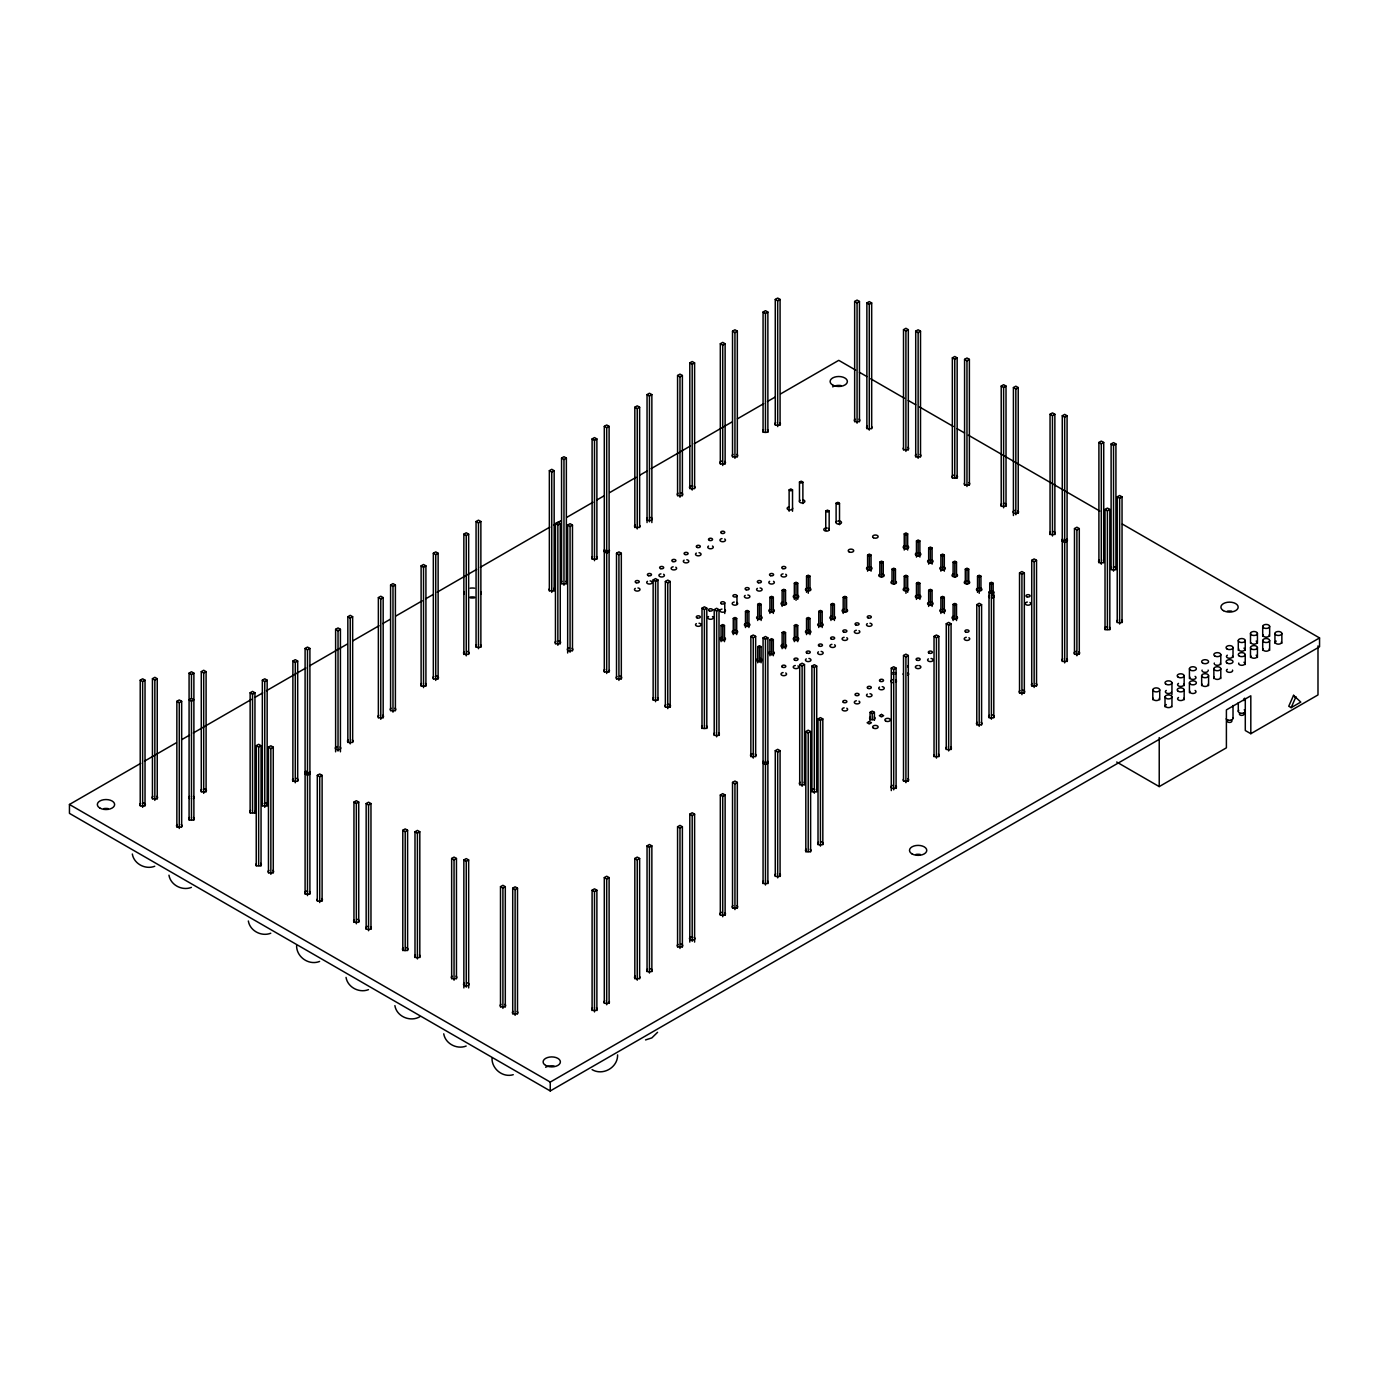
<?xml version="1.0" encoding="UTF-8"?>
<svg xmlns="http://www.w3.org/2000/svg" width="1389" height="1389" viewBox="0 0 1389 1389"><rect width="100%" height="100%" fill="white"/><g stroke="black" fill="none" stroke-linecap="round" stroke-linejoin="round"><path stroke-width="1.5" d="M617.601 1054.893C617.897 1067.551 602.826 1076.058 592.096 1069.617M789.126 511.256L789.126 489.9L790.827 488.911L792.529 489.9L792.529 511.256M792.529 489.9L790.827 490.873L789.126 489.9M825.761 530.268L825.761 511.048L827.462 510.058L829.164 511.048L829.164 530.268M829.164 511.048L827.462 512.02L825.761 511.048M799.474 501.273L799.474 482.052L801.279 481.132L802.877 482.174L802.877 503.53M802.877 482.174L801.071 483.094L799.474 482.052M836.109 522.42L836.109 503.2L837.914 502.28L839.512 503.322L839.512 524.677M839.512 503.322L837.706 504.242L836.109 503.2M1293.558 695.316L1288.749 706.254L1291.162 707.643L1300.781 702.087L1293.558 695.316L1295.972 698.007M1291.162 707.643L1295.972 696.705M657.57 1032.305L651.84 1037.896L645.538 1039.927M775.27 425.208L775.27 299.434L777.684 298.045L780.08 299.434L780.08 425.208M775.27 299.434L777.684 300.823L780.08 299.434M763.065 432.378L763.065 312.039L765.461 310.65L767.874 312.039L767.874 432.378M732.524 456.946L732.524 331.155L734.937 329.766L737.333 331.155L737.333 456.946M763.065 312.039L765.461 313.428L767.874 312.039M732.524 331.155L734.937 332.544L737.333 331.155M720.318 464.117L720.318 343.76L722.731 342.371L725.127 343.76L725.127 464.117M140.22 805.967L140.22 680.176L142.633 678.787L145.029 680.176L145.029 805.967M689.795 488.668L689.795 362.894L692.191 361.505L694.604 362.894L694.604 488.668M720.318 343.76L722.731 345.149L725.127 343.76M140.22 680.176L142.633 681.565L145.029 680.176M689.795 362.894L692.191 364.283L694.604 362.894M152.443 799.022L152.443 678.683L154.839 677.294L157.252 678.683L157.252 799.022M677.572 495.838L677.572 375.499L679.985 374.11L682.381 375.499L682.381 495.838M647.048 522.577L647.048 394.615L649.444 393.226L651.858 394.615L651.858 522.577M152.443 678.683L154.839 680.072L157.252 678.683M677.572 375.499L679.985 376.87L682.381 375.499M647.048 394.615L649.444 396.004L651.858 394.615M634.825 527.577L634.825 407.22L637.238 405.831L639.635 407.22L639.635 527.577M604.302 672.12L604.302 426.354L606.698 424.965L609.111 426.354L609.111 672.12M634.825 407.22L637.238 408.609L639.635 407.22M604.302 426.354L606.698 427.725L609.111 426.354M592.096 559.298L592.096 438.941L594.492 437.552L596.888 438.941L596.888 559.298M189.078 820.187L189.078 673.127L191.474 671.738L193.887 673.127L193.887 820.187M561.555 583.866L561.555 458.075L563.969 456.686L566.365 458.075L566.365 583.866M592.096 438.941L594.492 440.33L596.888 438.941M189.078 673.127L191.474 674.516L193.887 673.127M561.555 458.075L563.969 459.464L566.365 458.075M201.283 791.973L201.283 671.634L203.697 670.245L206.093 671.634L206.093 791.973M549.35 591.019L549.35 470.68L551.746 469.291L554.159 470.68L554.159 591.019M201.283 671.634L203.697 673.005L206.093 671.634M549.35 470.68L551.746 472.069L554.159 470.68M854.652 421.805L854.652 301.465L857.065 300.076L859.461 301.465L859.461 421.805M476.062 647.309L476.062 521.535L478.476 520.146L480.872 521.535L480.872 647.309M854.652 301.465L857.065 302.837L859.461 301.465M476.062 521.535L478.476 522.924L480.872 521.535M463.857 654.479L463.857 534.14L466.253 532.751L468.666 534.14L468.666 654.479M176.854 827.115L176.854 701.323L179.268 699.934L181.664 701.323L181.664 827.115M433.333 679.047L433.333 553.256L435.729 551.867L438.125 553.256L438.125 679.047M866.875 428.75L866.875 302.958L869.271 301.569L871.684 302.958L871.684 428.75M463.857 534.14L466.253 535.529L468.666 534.14M176.854 701.323L179.268 702.712L181.664 701.323M433.333 553.256L435.729 554.645L438.125 553.256M866.875 302.958L869.271 304.347L871.684 302.958M191.474 698.441L189.078 699.83L191.474 701.219L193.887 699.83L191.474 698.441L191.474 674.516M421.11 686.218L421.11 565.861L423.523 564.472L425.919 565.861L425.919 686.218M390.587 710.769L390.587 584.995L392.983 583.606L395.396 584.995L395.396 710.769M421.11 565.861L423.523 567.25L425.919 565.861M390.587 584.995L392.983 586.384L395.396 584.995M378.364 717.939L378.364 597.6L380.777 596.211L383.173 597.6L383.173 717.939M347.84 742.507L347.84 616.716L350.236 615.327L352.65 616.716L352.65 742.507M378.364 597.6L380.777 598.972L383.173 597.6M347.84 616.716L350.236 618.105L352.65 616.716M335.617 751.814L335.617 629.321L338.031 627.932L340.427 629.321L340.427 751.814M305.094 894.221L305.094 648.455L307.49 647.066L309.903 648.455L309.903 894.221M335.617 629.321L338.031 630.71L340.427 629.321M305.094 648.455L307.49 649.826L309.903 648.455M292.888 781.399L292.888 661.042L295.284 659.653L297.697 661.042L297.697 781.399M262.347 805.967L262.347 680.176L264.761 678.787L267.157 680.176L267.157 805.967M292.888 661.042L295.284 662.431L297.697 661.042M262.347 680.176L264.761 681.565L267.157 680.176M250.142 813.121L250.142 692.781L252.538 691.392L254.951 692.781L254.951 813.121M250.142 692.781L252.538 694.17L254.951 692.781M555.444 643.906L555.444 523.566L557.857 522.177L560.253 523.566L560.253 643.906M1122.347 524.07L1319.55 637.933L1319.55 646.805L550.252 1090.955L69.45 813.364L69.45 804.474L140.758 763.325M144.508 761.155L176.403 742.733M182.028 739.486L189.529 735.146M193.279 732.993L251.461 699.396M255.211 697.243L262.712 692.903M266.462 690.732L305.875 667.987M309.625 665.817L347.146 644.149M352.771 640.902L379.041 625.745M382.791 623.574L390.309 619.234M395.934 615.987L422.204 600.829M425.954 598.659L433.455 594.318M437.205 592.165L476.618 569.403M480.368 567.25L549.784 527.16M553.534 524.99L561.052 520.667M566.677 517.42L592.947 502.245M596.697 500.075L604.198 495.751M609.823 492.505L636.093 477.33M639.86 475.16L647.361 470.836M651.111 468.666L690.507 445.921M694.257 443.751L731.795 422.082M737.42 418.836L763.69 403.661M767.44 401.508L774.94 397.167M780.583 393.92L838.748 360.341L855.641 370.099M555.444 523.566L557.857 524.938L560.253 523.566M903.51 450.019L903.51 329.662L905.906 328.273L908.319 329.662L908.319 450.019M567.667 653.004L567.667 525.059L570.063 523.67L572.476 525.059L572.476 650.851M903.51 329.662L905.906 331.051L908.319 329.662M567.667 525.059L570.063 526.448L572.476 525.059M915.716 456.946L915.716 331.155L918.129 329.766L920.525 331.155L920.525 456.946M915.716 331.155L918.129 332.544L920.525 331.155M256.236 866.007L256.236 745.667L258.649 744.278L261.045 745.667L261.045 866.007M256.236 745.667L258.649 747.039L261.045 745.667M268.459 872.952L268.459 747.16L270.855 745.771L273.268 747.16L273.268 872.952M606.698 553.152L609.111 551.763L606.698 550.374L604.302 551.763L606.698 553.152L606.698 673.509M268.459 747.16L270.855 748.549L273.268 747.16M952.35 478.215L952.35 357.858L954.764 356.469L957.16 357.858L957.16 478.215M616.508 679.047L616.508 553.256L618.921 551.867L621.317 553.256L621.317 679.047M952.35 357.858L954.764 359.247L957.16 357.858M616.508 553.256L618.921 554.645L621.317 553.256M964.574 485.143L964.574 359.369L966.97 357.98L969.383 359.369L969.383 485.143M964.574 359.369L966.97 360.758L969.383 359.369M307.49 775.253L309.903 773.864L307.49 772.475L305.094 773.864L307.49 775.253L307.49 895.61M653.143 700.316L653.143 579.96L655.556 578.571L657.952 579.96L657.952 700.316M317.3 901.148L317.3 775.357L319.713 773.968L322.109 775.357L322.109 901.148M653.143 579.96L655.556 581.349L657.952 579.96M317.3 775.357L319.713 776.746L322.109 775.357M1001.209 506.412L1001.209 386.073L1003.605 384.684L1006.018 386.073L1006.018 506.412M665.366 707.244L665.366 581.47L667.762 580.081L670.175 581.47L670.175 707.244M1001.209 386.073L1003.605 387.462L1006.018 386.073M665.366 581.47L667.762 582.859L670.175 581.47M1013.414 515.527L1013.414 387.566L1015.828 386.177L1018.224 387.566L1018.224 513.357M1013.414 387.566L1015.828 388.955L1018.224 387.566M353.952 922.418L353.952 802.061L356.348 800.672L358.744 802.061L358.744 922.418M353.952 802.061L356.348 803.45L358.744 802.061M702.001 728.513L702.001 608.174L704.397 606.785L706.81 608.174L706.81 728.513M366.158 929.345L366.158 803.571L368.554 802.182L370.967 803.571L370.967 929.345M702.001 608.174L704.397 609.563L706.81 608.174M366.158 803.571L368.554 804.96L370.967 803.571M1050.049 534.626L1050.049 414.269L1052.463 412.88L1054.859 414.269L1054.859 534.626M714.206 735.458L714.206 609.667L716.62 608.278L719.016 609.667L719.016 735.458M1050.049 414.269L1052.463 415.658L1054.859 414.269M714.206 609.667L716.62 611.056L719.016 609.667M1062.272 661.529L1062.272 415.762L1064.669 414.373L1067.082 415.762L1067.082 661.529M1062.272 415.762L1064.669 417.151L1067.082 415.762M721.065 641.649L721.065 625.484L722.766 624.512L724.485 625.484L724.485 641.649M733.27 634.599L733.27 618.435L734.989 617.445L736.691 618.435L736.691 634.599M745.476 627.533L745.476 611.386L747.195 610.396L748.914 611.386L748.914 627.533M757.699 620.484L757.699 604.337L759.401 603.347L761.12 604.337L761.12 620.484M769.905 613.434L769.905 597.287L771.624 596.298L773.326 597.287L773.326 613.434M782.129 606.385L782.129 590.238L783.83 589.249L785.549 590.238L785.549 604.371M794.334 599.336L794.334 583.189L796.053 582.199L797.755 583.189L797.755 599.336M806.54 592.287L806.54 576.14L808.259 575.15L809.978 576.14L809.978 590.273M721.065 625.484L722.766 626.474L724.485 625.484M733.27 618.435L734.989 619.425L736.691 618.435M745.476 611.386L747.195 612.375L748.914 611.386M757.699 604.337L759.401 605.326L761.12 604.337M769.905 597.287L771.624 598.277L773.326 597.287M782.129 590.238L783.83 591.228L785.549 590.238M794.334 583.189L796.053 584.179L797.755 583.189M806.54 576.14L808.259 577.13L809.978 576.14M867.604 571.192L867.604 555.044L869.323 554.055L871.042 555.044L871.042 571.192M904.239 550.044L904.239 533.88L905.958 532.89L907.677 533.88L907.677 550.044M867.604 555.044L869.323 556.034L871.042 555.044M904.239 533.88L905.958 534.869L907.677 533.88M402.793 950.614L402.793 830.275L405.206 828.886L407.602 830.275L407.602 950.614M402.793 830.275L405.206 831.664L407.602 830.275M750.859 756.727L750.859 636.37L753.255 634.981L755.651 636.37L755.651 756.727M879.827 576.227L879.827 562.094L881.529 561.104L883.248 562.094L883.248 576.227M916.462 557.093L916.462 540.929L918.164 539.956L919.883 540.929L919.883 557.093M414.998 957.559L414.998 831.768L417.412 830.379L419.808 831.768L419.808 957.559M879.827 562.094L881.529 563.083L883.248 562.094M916.462 540.929L918.164 541.918L919.883 540.929M750.859 636.37L753.255 637.759L755.651 636.37M414.998 831.768L417.412 833.157L419.808 831.768M1098.907 562.823L1098.907 442.466L1101.303 441.077L1103.717 442.466L1103.717 562.823M763.065 883.63L763.065 637.864L765.461 636.475L767.874 637.864L767.874 883.63M1098.907 442.466L1101.303 443.855L1103.717 442.466M763.065 637.864L765.461 639.253L767.874 637.864M757.699 662.796L757.699 646.649L759.401 645.659L761.12 646.649L761.12 662.796M769.905 655.747L769.905 639.6L771.624 638.61L773.326 639.6L773.326 655.747M782.129 648.698L782.129 632.551L783.83 631.561L785.549 632.551L785.549 648.698M794.334 641.649L794.334 625.484L796.053 624.512L797.755 625.484L797.755 641.649M806.54 634.599L806.54 618.435L808.259 617.445L809.978 618.435L809.978 634.599M818.763 627.533L818.763 611.386L820.465 610.396L822.184 611.386L822.184 627.533M830.969 620.484L830.969 604.337L832.688 603.347L834.39 604.337L834.39 620.484M843.192 613.434L843.192 597.287L844.894 596.298L846.613 597.287L846.613 611.42M892.033 583.276L892.033 569.143L893.752 568.153L895.454 569.143L895.454 583.276M928.668 564.142L928.668 547.995L930.387 547.006L932.088 547.995L932.088 564.142M1111.113 569.75L1111.113 443.976L1113.527 442.587L1115.923 443.976L1115.923 569.75M757.699 646.649L759.401 647.639L761.12 646.649M769.905 639.6L771.624 640.589L773.326 639.6M782.129 632.551L783.83 633.523L785.549 632.551M794.334 625.484L796.053 626.474L797.755 625.484M806.54 618.435L808.259 619.425L809.978 618.435M818.763 611.386L820.465 612.375L822.184 611.386M830.969 604.337L832.688 605.326L834.39 604.337M843.192 597.287L844.894 598.277L846.613 597.287M892.033 569.143L893.752 570.132L895.454 569.143M928.668 547.995L930.387 548.968L932.088 547.995M1111.113 443.976L1113.527 445.365L1115.923 443.976M904.239 590.325L904.239 576.192L905.958 575.202L907.677 576.192L907.677 592.339M940.891 571.192L940.891 555.044L942.593 554.055L944.312 555.044L944.312 571.192M904.239 576.192L905.958 577.182L907.677 576.192M940.891 555.044L942.593 556.034L944.312 555.044M916.462 599.388L916.462 583.241L918.164 582.251L919.883 583.241L919.883 599.388M953.097 576.227L953.097 562.094L954.816 561.104L956.517 562.094L956.517 576.227M916.462 583.241L918.164 584.231L919.883 583.241M953.097 562.094L954.816 563.083L956.517 562.094M451.651 978.828L451.651 858.471L454.047 857.082L456.46 858.471L456.46 978.828M451.651 858.471L454.047 859.86L456.46 858.471M799.699 784.924L799.699 664.567L802.113 663.195L804.509 664.567L804.509 784.924M928.668 606.437L928.668 590.29L930.387 589.301L932.088 590.29L932.088 606.437M965.303 583.276L965.303 569.143L967.022 568.153L968.741 569.143L968.741 583.276M463.857 987.926L463.857 859.965L466.253 858.576L468.666 859.965L468.666 987.926M928.668 590.29L930.387 591.28L932.088 590.29M965.303 569.143L967.022 570.132L968.741 569.143M799.699 664.567L802.113 665.956L804.509 664.567M463.857 859.965L466.253 861.354L468.666 859.965M811.905 791.852L811.905 666.078L814.319 664.689L816.715 666.078L816.715 791.852M811.905 666.078L814.319 667.467L816.715 666.078M940.891 613.487L940.891 597.339L942.593 596.35L944.312 597.339L944.312 613.487M977.526 592.339L977.526 576.192L979.228 575.202L980.947 576.192L980.947 590.325M1117.225 622.637L1117.225 496.845L1119.638 495.474L1122.034 496.845L1122.034 622.637M940.891 597.339L942.593 598.329L944.312 597.339M977.526 576.192L979.228 577.182L980.947 576.192M1117.225 496.845L1119.638 498.234L1122.034 496.845M1105.019 629.807L1105.019 509.45L1107.415 508.061L1109.828 509.45L1109.828 629.807M1074.478 654.375L1074.478 528.584L1076.892 527.195L1079.288 528.584L1079.288 654.375M1105.019 509.45L1107.415 510.839L1109.828 509.45M1074.478 528.584L1076.892 529.973L1079.288 528.584M953.097 620.553L953.097 604.389L954.816 603.399L956.517 604.389L956.517 620.553M989.732 593.329L989.732 583.241L991.451 582.251L993.152 583.241L993.152 597.374M1031.732 686.097L1031.732 560.305L1034.145 558.916L1036.541 560.305L1036.541 686.097M953.097 604.389L954.816 605.378L956.517 604.389M989.732 583.241L991.451 584.231L993.152 583.241M1064.669 542.578L1067.082 541.189L1064.669 539.8L1062.272 541.189L1064.669 542.578L1064.669 662.918M1031.732 560.305L1034.145 561.694L1036.541 560.305M1019.526 693.267L1019.526 572.91L1021.922 571.521L1024.335 572.91L1024.335 693.267M989.003 717.818L989.003 592.044L991.399 590.655L993.795 592.044L993.795 717.818M1019.526 572.91L1021.922 574.299L1024.335 572.91M989.003 592.044L991.399 593.433L993.795 592.044M976.78 724.989L976.78 604.649L979.193 603.26L981.589 604.649L981.589 724.989M946.256 749.556L946.256 623.765L948.652 622.376L951.066 623.765L951.066 749.556M976.78 604.649L979.193 606.038L981.589 604.649M946.256 623.765L948.652 625.154L951.066 623.765M500.491 1007.025L500.491 886.668L502.905 885.297L505.301 886.668L505.301 1007.025M934.033 756.727L934.033 636.37L936.446 634.981L938.842 636.37L938.842 756.727M903.51 781.278L903.51 655.504L905.906 654.115L908.319 655.504L908.319 781.278M500.491 886.668L502.905 888.057L505.301 886.668M934.033 636.37L936.446 637.759L938.842 636.37M903.51 655.504L905.906 656.893L908.319 655.504M891.287 790.601L891.287 668.092L893.7 666.72L896.096 668.092L896.096 788.448M512.715 1013.953L512.715 888.179L515.111 886.79L517.507 888.179L517.507 1013.953M891.287 668.092L893.7 669.481L896.096 668.092M512.715 888.179L515.111 889.568L517.507 888.179M818.017 844.738L818.017 718.946L820.43 717.575L822.826 718.946L822.826 844.738M818.017 718.946L820.43 720.335L822.826 718.946M805.811 851.908L805.811 731.552L808.207 730.163L810.62 731.552L810.62 851.908M775.27 876.476L775.27 750.685L777.684 749.296L780.08 750.685L780.08 876.476M805.811 731.552L808.207 732.941L810.62 731.552M775.27 750.685L777.684 752.074L780.08 750.685M732.524 908.198L732.524 782.406L734.937 781.017L737.333 782.406L737.333 908.198M765.461 764.679L767.874 763.29L765.461 761.901L763.065 763.29L765.461 764.679L765.461 885.019M732.524 782.406L734.937 783.795L737.333 782.406M720.318 915.368L720.318 795.012L722.731 793.623L725.127 795.012L725.127 915.368M689.795 942.089L689.795 814.145L692.191 812.756L694.604 814.145L694.604 942.089M720.318 795.012L722.731 796.401L725.127 795.012M870.07 720.353L870.07 712.331L872.223 711.099L874.393 712.331L874.393 720.318M689.795 814.145L692.191 815.534L694.604 814.145M870.07 712.331L872.223 713.581L874.393 712.331M677.572 947.09L677.572 826.75L679.985 825.361L682.381 826.75L682.381 947.09M647.048 971.658L647.048 845.866L649.444 844.477L651.858 845.866L651.858 971.658M677.572 826.75L679.985 828.139L682.381 826.75M647.048 845.866L649.444 847.255L651.858 845.866M634.825 978.828L634.825 858.471L637.238 857.082L639.635 858.471L639.635 978.828M604.302 1003.379L604.302 877.605L606.698 876.216L609.111 877.605L609.111 1003.379M634.825 858.471L637.238 859.86L639.635 858.471M604.302 877.605L606.698 878.994L609.111 877.605M592.096 1010.55L592.096 890.193L594.492 888.821L596.888 890.193L596.888 1010.55M592.096 890.193L594.492 891.582L596.888 890.193M69.45 804.474L550.252 1082.083L1319.55 637.933M1116.669 762.023L1159.225 786.591L1226.4 747.82L1226.4 709.901L1250.812 695.785L1250.812 733.705L1245.291 730.527L1245.291 698.927M1250.812 733.705L1317.987 694.934L1317.987 645.902M419.808 1016.748C410.415 1022.287 396.646 1016.644 394.893 1005.619M154.752 866.25C145.567 869.913 133.934 863.941 132.32 854.009M191.387 887.397C182.202 891.061 170.569 885.088 168.954 875.174M270.768 933.234C261.583 936.898 249.951 930.925 248.336 920.994M319.609 961.431C309.018 965.754 296.413 957.073 296.604 945.614M368.467 989.645C359.282 993.309 347.649 987.336 346.035 977.405M466.166 1046.039C456.981 1049.702 445.348 1043.747 443.733 1033.815M513.253 1074.687C502.992 1077.881 491.88 1069.079 492.001 1058.418M859.409 372.269L866.91 376.593M870.677 378.763L904.482 398.296M908.232 400.449L915.75 404.789M919.501 406.96L953.305 426.475M957.073 428.645L964.574 432.986M968.341 435.156L1099.81 511.065M1281.856 633.488A3.473 1.997 0 0 1 1276.665 635.224A3.473 1.997 0 0 1 1276.665 631.752A3.473 1.997 0 0 1 1281.856 633.488L1281.856 643.35M1274.928 633.488L1274.928 643.35M1269.65 626.439A3.473 1.997 0 0 1 1264.441 628.175A3.473 1.997 0 0 1 1264.441 624.703A3.473 1.997 0 0 1 1269.65 626.439L1269.65 636.301M1269.65 640.537A3.473 1.997 0 0 1 1264.441 642.274A3.473 1.997 0 0 1 1264.441 638.801A3.473 1.997 0 0 1 1269.65 640.537L1269.65 650.399M1262.705 626.439L1262.705 636.301M1262.705 640.537L1262.705 650.399M1257.427 633.488A3.473 1.997 0 0 1 1252.236 635.224A3.473 1.997 0 0 1 1252.236 631.752A3.473 1.997 0 0 1 1257.427 633.488L1257.427 643.35M1257.427 647.587A3.473 1.997 0 0 1 1252.236 649.323A3.473 1.997 0 0 1 1252.236 645.85A3.473 1.997 0 0 1 1257.427 647.587L1257.427 657.466M1250.499 633.488L1250.499 643.35M1250.499 647.587L1250.499 657.466M1245.221 640.537A3.473 1.997 0 0 1 1240.03 642.274A3.473 1.997 0 0 1 1240.03 638.801A3.473 1.997 0 0 1 1245.221 640.537L1245.221 650.399M1245.221 654.636L1245.221 664.515M1238.294 640.537L1238.294 650.399M1238.294 702.73L1238.294 711.272M1233.015 647.587L1233.015 657.466M1233.015 705.508L1233.015 718.321M1220.792 654.636L1220.792 664.515M1220.792 668.734A3.473 1.997 0 0 1 1215.601 670.47A3.473 1.997 0 0 1 1215.601 666.998A3.473 1.997 0 0 1 1220.792 668.734L1220.792 678.613M1213.864 668.734L1213.864 678.613M1208.586 675.714A3.473 1.997 0 0 1 1203.378 677.45A3.473 1.997 0 0 1 1203.378 673.978A3.473 1.997 0 0 1 1208.586 675.714L1208.586 685.628M1201.659 675.714L1201.659 685.628M1189.435 668.734L1189.435 678.613M1189.435 682.85L1189.435 692.712M1184.157 675.783L1184.157 685.662M1184.157 689.899L1184.157 699.761M1171.951 682.85L1171.951 694.691M1171.951 696.948L1171.951 706.81M1165.006 696.948L1165.006 706.81M1159.728 689.899L1159.728 699.761M1159.225 737.576L1159.225 786.591M1152.801 689.899L1152.801 699.761M1119.638 498.234L1119.638 624.026M1113.527 445.365L1113.527 571.139M1107.415 510.839L1107.415 629.043M1101.303 443.855L1101.303 564.212M1076.892 529.973L1076.892 655.764M1064.669 417.151L1064.669 540.772M1052.463 415.658L1052.463 536.015M1034.145 561.694L1034.145 687.486M1021.922 574.299L1021.922 694.656M1015.828 388.955L1015.828 514.746M1003.605 387.462L1003.605 507.801M991.451 584.231L991.451 592.304M991.399 593.433L991.399 719.207M979.228 577.182L979.228 593.329M979.193 606.038L979.193 726.378M967.022 570.132L967.022 584.265M966.97 360.758L966.97 486.532M954.764 359.247L954.764 477.451M954.816 563.083L954.816 577.216M954.816 605.378L954.816 619.511M948.652 625.154L948.652 750.945M942.593 556.034L942.593 570.167M942.593 598.329L942.593 612.462M936.446 637.759L936.446 758.116M930.387 548.968L930.387 563.101M930.387 591.28L930.387 605.413M918.129 332.544L918.129 458.335M918.164 541.918L918.164 556.051M918.164 584.231L918.164 598.364M905.958 534.869L905.958 549.002M905.958 577.182L905.958 593.329M905.906 331.051L905.906 451.408M905.906 656.893L905.906 782.667M893.752 570.132L893.752 584.265M893.7 669.481L893.7 789.837M881.529 563.083L881.529 577.216M872.223 713.581L872.223 719.571M869.271 304.347L869.271 430.121M869.323 556.034L869.323 570.167M857.065 302.837L857.065 423.194M844.894 598.277L844.894 612.41M832.688 605.326L832.688 619.459M820.465 612.375L820.465 626.508M820.43 720.335L820.43 846.127M814.319 667.467L814.319 793.241M808.259 577.13L808.259 593.277M808.259 619.425L808.259 633.558M808.207 732.941L808.207 851.144M802.113 665.956L802.113 786.313M796.053 584.179L796.053 600.326M796.053 626.474L796.053 640.607M783.83 591.228L783.83 605.361M783.83 633.523L783.83 647.656M777.684 300.823L777.684 426.597M777.684 752.074L777.684 877.865M771.624 598.277L771.624 612.41M771.624 640.589L771.624 654.705M765.461 313.428L765.461 431.632M765.461 639.253L765.461 762.874M759.401 605.326L759.401 619.459M759.401 647.639L759.401 661.772M753.255 637.759L753.255 758.116M747.195 612.375L747.195 626.508M736.969 595.812A2.031 1.181 0 0 1 733.913 596.836A2.031 1.181 0 0 1 733.913 594.805A2.031 1.181 0 0 1 736.969 595.812L736.969 604.319M734.937 332.544L734.937 458.335M734.989 619.425L734.989 633.558M734.937 783.795L734.937 909.587M724.763 602.861L724.763 613.504M722.766 626.474L722.766 640.607M722.731 345.149L722.731 465.506M722.731 796.401L722.731 916.757M716.62 611.056L716.62 736.847M704.397 609.563L704.397 727.767M692.191 364.283L692.191 490.057M692.191 815.534L692.191 941.308M679.985 376.87L679.985 497.227M679.985 828.139L679.985 948.479M667.762 582.859L667.762 708.633M655.556 581.349L655.556 701.705M649.444 396.004L649.444 521.795M649.444 847.255L649.444 973.047M637.238 408.609L637.238 528.966M637.238 859.86L637.238 980.217M618.921 554.645L618.921 680.436M606.698 427.725L606.698 551.346M606.698 878.994L606.698 1004.768M594.492 440.33L594.492 560.687M594.492 891.582L594.492 1011.939M570.063 526.448L570.063 652.222M563.969 459.464L563.969 585.255M557.857 524.938L557.857 645.295M551.746 472.069L551.746 592.409M550.252 1082.083L550.252 1090.955M515.111 889.568L515.111 1015.342M502.905 888.057L502.905 1008.414M478.476 522.924L478.476 648.698M466.253 535.529L466.253 655.868M466.253 861.354L466.253 987.145M454.047 859.86L454.047 980.217M435.729 554.645L435.729 680.436M423.523 567.25L423.523 687.607M417.412 833.157L417.412 958.948M405.206 831.664L405.206 949.868M392.983 586.384L392.983 712.158M380.777 598.972L380.777 719.328M368.554 804.96L368.554 930.734M356.348 803.45L356.348 923.807M350.236 618.105L350.236 743.896M338.031 630.71L338.031 751.067M319.713 776.746L319.713 902.537M307.49 649.826L307.49 773.447M295.284 662.431L295.284 782.788M270.855 748.549L270.855 874.323M264.761 681.565L264.761 807.356M258.649 747.039L258.649 865.243M252.538 694.17L252.538 812.374M203.697 673.005L203.697 793.362M191.474 701.219L191.474 819.423M179.268 702.712L179.268 828.504M154.839 680.072L154.839 800.411M142.633 681.565L142.633 807.356M474.604 597.826A8.629 4.983 0 0 1 470.124 597.826M464.03 594.301A8.629 4.983 0 0 1 464.03 591.731M470.124 588.189A8.629 4.983 0 0 1 474.604 588.189M480.716 591.731A8.629 4.983 0 0 1 480.716 594.301M838.036 520.962A2.761 1.597 0 0 1 841.491 522.646A2.761 1.597 0 0 1 837.567 523.948A2.761 1.597 0 0 1 836.786 521.379M828.486 528.428A2.761 1.597 0 0 1 827.705 530.997A2.761 1.597 0 0 1 823.781 529.695A2.761 1.597 0 0 1 827.236 528.011M802.825 499.814A2.761 1.597 0 0 1 804.613 502.019A2.761 1.597 0 0 1 800.515 502.662A2.761 1.597 0 0 1 800.151 500.231M792.563 507.992A2.761 1.597 0 0 1 790.601 509.937A2.761 1.597 0 0 1 787.233 508.808A2.761 1.597 0 0 1 789.178 506.863M1281.387 641.909A3.108 1.788 0 0 1 1277.585 644.097A3.108 1.788 0 0 1 1276.196 641.093M1269.181 634.86A3.108 1.788 0 0 1 1266.178 637.117A3.108 1.788 0 0 1 1263.174 634.86M1269.181 648.958A3.108 1.788 0 0 1 1266.178 651.215A3.108 1.788 0 0 1 1263.174 648.958M1256.16 641.093A3.108 1.788 0 0 1 1255.517 643.923A3.108 1.788 0 0 1 1250.968 642.829M1256.16 655.209A3.108 1.788 0 0 1 1254.771 658.195A3.108 1.788 0 0 1 1250.968 656.007M1243.954 648.159A3.108 1.788 0 0 1 1242.565 651.146A3.108 1.788 0 0 1 1238.762 648.958M1243.954 662.258A3.108 1.788 0 0 1 1242.565 665.262A3.108 1.788 0 0 1 1238.762 663.057M1232.547 656.007A3.108 1.788 0 0 1 1228.744 658.195A3.108 1.788 0 0 1 1227.338 655.209M1232.547 670.106A3.108 1.788 0 0 1 1228.744 672.311A3.108 1.788 0 0 1 1227.338 669.307M1220.323 663.057A3.108 1.788 0 0 1 1218.882 665.071A3.108 1.788 0 0 1 1215.132 664.793M1214.333 663.994A3.108 1.788 0 0 1 1214.333 663.057M1219.525 678.891A3.108 1.788 0 0 1 1215.132 678.891M1214.333 678.092A3.108 1.788 0 0 1 1214.333 677.155M1220.323 677.155A3.108 1.788 0 0 1 1220.323 678.092M1207.319 671.842A3.108 1.788 0 0 1 1202.926 671.842M1202.11 671.043A3.108 1.788 0 0 1 1202.11 670.106M1208.117 670.106A3.108 1.788 0 0 1 1208.117 671.043M1208.117 684.204A3.108 1.788 0 0 1 1205.114 686.461A3.108 1.788 0 0 1 1202.11 684.204M1195.096 676.356A3.108 1.788 0 0 1 1193.707 679.36A3.108 1.788 0 0 1 1189.904 677.155M1195.096 690.455A3.108 1.788 0 0 1 1193.707 693.458A3.108 1.788 0 0 1 1189.904 691.253M1183.688 684.204A3.108 1.788 0 0 1 1179.886 686.409A3.108 1.788 0 0 1 1178.497 683.405M1183.688 698.32A3.108 1.788 0 0 1 1179.886 700.507A3.108 1.788 0 0 1 1178.497 697.504M1171.483 692.191A3.108 1.788 0 0 1 1166.934 693.285A3.108 1.788 0 0 1 1166.291 690.455M1171.483 706.289A3.108 1.788 0 0 1 1166.934 707.383A3.108 1.788 0 0 1 1166.291 704.553M1159.277 698.32A3.108 1.788 0 0 1 1156.273 700.577A3.108 1.788 0 0 1 1153.269 698.32M956.708 616.56A2.761 1.597 0 0 1 956.344 618.99A2.761 1.597 0 0 1 952.264 618.365A2.761 1.597 0 0 1 954.052 616.143M943.27 609.094A2.761 1.597 0 0 1 945.058 611.316A2.761 1.597 0 0 1 940.961 611.941A2.761 1.597 0 0 1 940.596 609.511M931.047 602.045A2.761 1.597 0 0 1 932.592 604.51A2.761 1.597 0 0 1 928.078 604.51A2.761 1.597 0 0 1 929.623 602.045M918.841 594.996A2.761 1.597 0 0 1 920.386 597.461A2.761 1.597 0 0 1 915.855 597.461A2.761 1.597 0 0 1 917.417 594.996M906.618 587.946A2.761 1.597 0 0 1 908.18 590.394A2.761 1.597 0 0 1 903.649 590.394A2.761 1.597 0 0 1 905.194 587.946M895.645 581.314A2.761 1.597 0 0 1 895.28 583.745A2.761 1.597 0 0 1 891.2 583.102A2.761 1.597 0 0 1 892.988 580.897M882.206 573.848A2.761 1.597 0 0 1 883.994 576.053A2.761 1.597 0 0 1 879.897 576.695A2.761 1.597 0 0 1 879.532 574.265M869.983 566.799A2.761 1.597 0 0 1 871.528 569.247A2.761 1.597 0 0 1 867.014 569.247A2.761 1.597 0 0 1 868.559 566.799M906.618 545.651A2.761 1.597 0 0 1 908.18 548.099A2.761 1.597 0 0 1 903.649 548.099A2.761 1.597 0 0 1 905.194 545.651M918.841 552.7A2.761 1.597 0 0 1 920.386 555.149A2.761 1.597 0 0 1 915.855 555.149A2.761 1.597 0 0 1 917.417 552.7M931.047 559.75A2.761 1.597 0 0 1 932.592 562.198A2.761 1.597 0 0 1 928.078 562.198A2.761 1.597 0 0 1 929.623 559.75M943.27 566.799A2.761 1.597 0 0 1 945.058 569.004A2.761 1.597 0 0 1 940.961 569.646A2.761 1.597 0 0 1 940.596 567.216M956.708 574.265A2.761 1.597 0 0 1 956.344 576.695A2.761 1.597 0 0 1 952.264 576.053A2.761 1.597 0 0 1 954.052 573.848M967.682 580.897A2.761 1.597 0 0 1 969.227 583.345A2.761 1.597 0 0 1 964.713 583.345A2.761 1.597 0 0 1 966.258 580.897M979.905 587.946A2.761 1.597 0 0 1 981.45 590.394A2.761 1.597 0 0 1 976.918 590.394A2.761 1.597 0 0 1 978.464 587.946M992.111 594.996A2.761 1.597 0 0 1 994.159 596.541A2.761 1.597 0 0 1 992.111 598.086M989.454 597.669A2.761 1.597 0 0 1 989.454 595.412M846.804 609.511A2.761 1.597 0 0 1 846.439 611.941A2.761 1.597 0 0 1 842.342 611.316A2.761 1.597 0 0 1 844.13 609.094M834.581 616.56A2.761 1.597 0 0 1 834.216 618.99A2.761 1.597 0 0 1 830.136 618.365A2.761 1.597 0 0 1 831.924 616.143M821.142 623.21A2.761 1.597 0 0 1 822.93 625.415A2.761 1.597 0 0 1 818.833 626.04A2.761 1.597 0 0 1 818.468 623.609M808.919 630.259A2.761 1.597 0 0 1 810.464 632.707A2.761 1.597 0 0 1 805.95 632.707A2.761 1.597 0 0 1 807.495 630.259M796.713 637.308A2.761 1.597 0 0 1 798.258 639.756A2.761 1.597 0 0 1 793.744 639.756A2.761 1.597 0 0 1 795.289 637.308M785.74 644.774A2.761 1.597 0 0 1 785.375 647.205A2.761 1.597 0 0 1 781.278 646.562A2.761 1.597 0 0 1 783.066 644.357M773.534 651.823A2.761 1.597 0 0 1 773.534 654.08A2.761 1.597 0 0 1 769.628 654.08A2.761 1.597 0 0 1 769.628 651.823M760.078 658.455A2.761 1.597 0 0 1 761.867 660.678A2.761 1.597 0 0 1 757.769 661.303A2.761 1.597 0 0 1 757.404 658.872M724.676 637.725A2.761 1.597 0 0 1 724.311 640.155A2.761 1.597 0 0 1 720.214 639.513A2.761 1.597 0 0 1 722.002 637.308M735.649 630.259A2.761 1.597 0 0 1 737.194 632.707A2.761 1.597 0 0 1 732.68 632.707A2.761 1.597 0 0 1 734.225 630.259M747.855 623.21A2.761 1.597 0 0 1 749.418 625.658A2.761 1.597 0 0 1 744.886 625.658A2.761 1.597 0 0 1 746.431 623.21M760.078 616.143A2.761 1.597 0 0 1 761.867 618.365A2.761 1.597 0 0 1 757.769 618.99A2.761 1.597 0 0 1 757.404 616.56M773.534 609.511A2.761 1.597 0 0 1 773.534 611.768A2.761 1.597 0 0 1 769.628 611.768A2.761 1.597 0 0 1 769.628 609.511M785.74 602.461A2.761 1.597 0 0 1 785.375 604.892A2.761 1.597 0 0 1 781.278 604.267A2.761 1.597 0 0 1 783.066 602.045M796.713 594.996A2.761 1.597 0 0 1 798.258 597.461A2.761 1.597 0 0 1 793.744 597.461A2.761 1.597 0 0 1 795.289 594.996M808.919 587.946A2.761 1.597 0 0 1 810.464 590.394A2.761 1.597 0 0 1 805.95 590.394A2.761 1.597 0 0 1 807.495 587.946M352.198 739.955A2.761 1.597 0 0 1 352.198 742.212A2.761 1.597 0 0 1 348.292 742.212A2.761 1.597 0 0 1 348.292 739.955M339.975 747.004A2.761 1.597 0 0 1 339.611 749.435A2.761 1.597 0 0 1 335.53 748.81A2.761 1.597 0 0 1 337.319 746.587M309.452 771.676A2.761 1.597 0 0 1 309.087 774.107A2.761 1.597 0 0 1 304.99 773.482A2.761 1.597 0 0 1 306.778 771.277M295.996 778.326A2.761 1.597 0 0 1 297.784 780.531A2.761 1.597 0 0 1 293.704 781.174A2.761 1.597 0 0 1 293.339 778.725M265.473 802.998A2.761 1.597 0 0 1 267.261 805.203A2.761 1.597 0 0 1 263.163 805.846A2.761 1.597 0 0 1 262.799 803.415M255.211 811.176A2.761 1.597 0 0 1 251.826 813.121A2.761 1.597 0 0 1 250.593 810.464M1121.583 620.084A2.761 1.597 0 0 1 1121.583 622.341A2.761 1.597 0 0 1 1117.676 622.341A2.761 1.597 0 0 1 1117.676 620.084M1109.377 627.134A2.761 1.597 0 0 1 1108.995 629.582A2.761 1.597 0 0 1 1104.915 628.939A2.761 1.597 0 0 1 1106.703 626.734M1078.836 651.823A2.761 1.597 0 0 1 1078.472 654.254A2.761 1.597 0 0 1 1074.391 653.611A2.761 1.597 0 0 1 1076.18 651.406M1066.63 658.872A2.761 1.597 0 0 1 1066.63 661.129A2.761 1.597 0 0 1 1062.724 661.129A2.761 1.597 0 0 1 1062.724 658.872M1036.09 683.544A2.761 1.597 0 0 1 1036.09 685.801A2.761 1.597 0 0 1 1032.183 685.801A2.761 1.597 0 0 1 1032.183 683.544M1022.651 690.177A2.761 1.597 0 0 1 1024.44 692.399A2.761 1.597 0 0 1 1020.342 693.024A2.761 1.597 0 0 1 1019.977 690.593M480.42 644.774A2.761 1.597 0 0 1 480.42 647.014A2.761 1.597 0 0 1 476.514 647.014A2.761 1.597 0 0 1 476.514 644.774M466.982 651.406A2.761 1.597 0 0 1 468.77 653.611A2.761 1.597 0 0 1 464.673 654.254A2.761 1.597 0 0 1 464.308 651.823M436.441 676.078A2.761 1.597 0 0 1 438.23 678.301A2.761 1.597 0 0 1 434.149 678.926A2.761 1.597 0 0 1 433.785 676.495M425.468 683.544A2.761 1.597 0 0 1 425.468 685.801A2.761 1.597 0 0 1 421.562 685.801A2.761 1.597 0 0 1 421.562 683.544M394.945 708.216A2.761 1.597 0 0 1 394.945 710.474A2.761 1.597 0 0 1 391.038 710.474A2.761 1.597 0 0 1 391.038 708.216M382.722 715.283A2.761 1.597 0 0 1 382.722 717.523A2.761 1.597 0 0 1 378.815 717.523A2.761 1.597 0 0 1 378.815 715.283M992.111 714.866A2.761 1.597 0 0 1 993.899 717.071A2.761 1.597 0 0 1 989.819 717.714A2.761 1.597 0 0 1 989.454 715.283M981.138 722.332A2.761 1.597 0 0 1 981.138 724.589A2.761 1.597 0 0 1 977.231 724.589A2.761 1.597 0 0 1 977.231 722.332M950.614 747.004A2.761 1.597 0 0 1 950.614 749.261A2.761 1.597 0 0 1 946.708 749.261A2.761 1.597 0 0 1 946.708 747.004M938.391 754.053A2.761 1.597 0 0 1 937.158 756.727A2.761 1.597 0 0 1 933.773 754.765M907.868 778.725A2.761 1.597 0 0 1 906.618 781.399A2.761 1.597 0 0 1 903.249 779.455M895.645 785.792A2.761 1.597 0 0 1 895.28 788.223A2.761 1.597 0 0 1 891.2 787.58A2.761 1.597 0 0 1 892.988 785.375M1114.238 566.799A2.761 1.597 0 0 1 1116.027 569.004A2.761 1.597 0 0 1 1111.947 569.646A2.761 1.597 0 0 1 1111.565 567.216M1103.265 560.149A2.761 1.597 0 0 1 1103.265 562.406A2.761 1.597 0 0 1 1099.359 562.406A2.761 1.597 0 0 1 1099.359 560.149M1066.63 539.001A2.761 1.597 0 0 1 1066.63 541.259M1062.724 541.259A2.761 1.597 0 0 1 1062.724 539.001M1053.175 531.536A2.761 1.597 0 0 1 1054.963 533.758A2.761 1.597 0 0 1 1050.883 534.383A2.761 1.597 0 0 1 1050.501 531.952M1017.772 510.805A2.761 1.597 0 0 1 1017.408 513.236A2.761 1.597 0 0 1 1013.328 512.61A2.761 1.597 0 0 1 1015.116 510.388M1004.334 503.339A2.761 1.597 0 0 1 1006.105 505.544A2.761 1.597 0 0 1 1002.025 506.186A2.761 1.597 0 0 1 1001.66 503.756M694.153 937.384A2.761 1.597 0 0 1 693.771 939.815A2.761 1.597 0 0 1 689.691 939.172A2.761 1.597 0 0 1 691.479 936.967M680.697 944.016A2.761 1.597 0 0 1 682.485 946.222A2.761 1.597 0 0 1 678.388 946.864A2.761 1.597 0 0 1 678.023 944.433M650.156 968.689A2.761 1.597 0 0 1 651.945 970.911A2.761 1.597 0 0 1 647.864 971.536A2.761 1.597 0 0 1 647.5 969.105M639.895 976.866A2.761 1.597 0 0 1 636.527 978.828A2.761 1.597 0 0 1 635.277 976.154M609.372 1001.556A2.761 1.597 0 0 1 605.986 1003.5A2.761 1.597 0 0 1 604.753 1000.827M596.437 1007.893A2.761 1.597 0 0 1 596.437 1010.133A2.761 1.597 0 0 1 592.547 1010.133A2.761 1.597 0 0 1 592.547 1007.893M968.932 482.591A2.761 1.597 0 0 1 967.682 485.265A2.761 1.597 0 0 1 964.313 483.32M956.708 475.542A2.761 1.597 0 0 1 956.344 477.972A2.761 1.597 0 0 1 952.264 477.347A2.761 1.597 0 0 1 954.052 475.142M920.074 454.394A2.761 1.597 0 0 1 920.074 456.651A2.761 1.597 0 0 1 916.167 456.651A2.761 1.597 0 0 1 916.167 454.394M907.868 447.345A2.761 1.597 0 0 1 906.618 450.019A2.761 1.597 0 0 1 903.249 448.057M871.945 426.909A2.761 1.597 0 0 1 868.559 428.854A2.761 1.597 0 0 1 867.326 426.197M859.01 419.148A2.761 1.597 0 0 1 859.01 421.388A2.761 1.597 0 0 1 855.103 421.388A2.761 1.597 0 0 1 855.103 419.148M821.142 841.786A2.761 1.597 0 0 1 822.93 843.991A2.761 1.597 0 0 1 818.833 844.616A2.761 1.597 0 0 1 818.468 842.185M810.169 849.235A2.761 1.597 0 0 1 810.169 851.492A2.761 1.597 0 0 1 806.262 851.492A2.761 1.597 0 0 1 806.262 849.235M779.628 873.924A2.761 1.597 0 0 1 779.628 876.181A2.761 1.597 0 0 1 775.722 876.181A2.761 1.597 0 0 1 775.722 873.924M767.423 880.973A2.761 1.597 0 0 1 767.423 883.23A2.761 1.597 0 0 1 763.516 883.23A2.761 1.597 0 0 1 763.516 880.973M736.882 905.645A2.761 1.597 0 0 1 736.882 907.902A2.761 1.597 0 0 1 732.975 907.902A2.761 1.597 0 0 1 732.975 905.645M724.676 912.695A2.761 1.597 0 0 1 724.311 915.125A2.761 1.597 0 0 1 720.214 914.5A2.761 1.597 0 0 1 722.002 912.295M779.628 422.673A2.761 1.597 0 0 1 779.628 424.912A2.761 1.597 0 0 1 775.722 424.912A2.761 1.597 0 0 1 775.722 422.673M767.423 429.722A2.761 1.597 0 0 1 767.423 431.979A2.761 1.597 0 0 1 763.516 431.979A2.761 1.597 0 0 1 763.516 429.722M736.882 454.394A2.761 1.597 0 0 1 736.882 456.651A2.761 1.597 0 0 1 732.975 456.651A2.761 1.597 0 0 1 732.975 454.394M724.676 461.443A2.761 1.597 0 0 1 724.311 463.874A2.761 1.597 0 0 1 720.214 463.249A2.761 1.597 0 0 1 722.002 461.026M694.153 486.115A2.761 1.597 0 0 1 693.771 488.563A2.761 1.597 0 0 1 689.691 487.921A2.761 1.597 0 0 1 691.479 485.716M680.697 492.765A2.761 1.597 0 0 1 682.485 494.97A2.761 1.597 0 0 1 678.388 495.613A2.761 1.597 0 0 1 678.023 493.182M370.516 926.793A2.761 1.597 0 0 1 370.151 929.241A2.761 1.597 0 0 1 366.054 928.599A2.761 1.597 0 0 1 367.842 926.394M357.06 919.344A2.761 1.597 0 0 1 358.848 921.549A2.761 1.597 0 0 1 354.768 922.174A2.761 1.597 0 0 1 354.403 919.744M321.658 898.596A2.761 1.597 0 0 1 320.425 901.27A2.761 1.597 0 0 1 317.039 899.308M309.452 891.547A2.761 1.597 0 0 1 309.087 893.978A2.761 1.597 0 0 1 304.99 893.353A2.761 1.597 0 0 1 306.778 891.13M272.817 870.399A2.761 1.597 0 0 1 272.817 872.657A2.761 1.597 0 0 1 268.91 872.657A2.761 1.597 0 0 1 268.91 870.399M260.594 863.35A2.761 1.597 0 0 1 259.361 866.007A2.761 1.597 0 0 1 255.975 864.062M650.156 517.437A2.761 1.597 0 0 1 651.945 519.66A2.761 1.597 0 0 1 647.864 520.285A2.761 1.597 0 0 1 647.5 517.854M639.895 525.615A2.761 1.597 0 0 1 636.527 527.577A2.761 1.597 0 0 1 635.277 524.903M609.372 550.304A2.761 1.597 0 0 1 607.427 552.249M605.986 552.249A2.761 1.597 0 0 1 604.753 549.575M596.437 556.624A2.761 1.597 0 0 1 596.437 558.882A2.761 1.597 0 0 1 592.547 558.882A2.761 1.597 0 0 1 592.547 556.624M565.913 581.314A2.761 1.597 0 0 1 565.913 583.571A2.761 1.597 0 0 1 562.007 583.571A2.761 1.597 0 0 1 562.007 581.314M553.707 588.363A2.761 1.597 0 0 1 552.457 591.019A2.761 1.597 0 0 1 549.089 589.075M517.055 1011.418A2.761 1.597 0 0 1 517.055 1013.657A2.761 1.597 0 0 1 513.166 1013.657A2.761 1.597 0 0 1 513.166 1011.418M504.849 1004.369A2.761 1.597 0 0 1 504.849 1006.608A2.761 1.597 0 0 1 500.943 1006.608A2.761 1.597 0 0 1 500.943 1004.369M466.982 982.787A2.761 1.597 0 0 1 468.77 985.009A2.761 1.597 0 0 1 464.673 985.634A2.761 1.597 0 0 1 464.308 983.204M456.009 976.154A2.761 1.597 0 0 1 456.009 978.412A2.761 1.597 0 0 1 452.102 978.412A2.761 1.597 0 0 1 452.102 976.154M419.356 955.007A2.761 1.597 0 0 1 419.356 957.264A2.761 1.597 0 0 1 415.45 957.264A2.761 1.597 0 0 1 415.45 955.007M405.918 947.541A2.761 1.597 0 0 1 407.706 949.746A2.761 1.597 0 0 1 403.609 950.389A2.761 1.597 0 0 1 403.244 947.958M668.474 704.292A2.761 1.597 0 0 1 670.262 706.497A2.761 1.597 0 0 1 666.182 707.14A2.761 1.597 0 0 1 665.817 704.692M657.501 697.643A2.761 1.597 0 0 1 657.501 699.9A2.761 1.597 0 0 1 653.594 699.9A2.761 1.597 0 0 1 653.594 697.643M619.633 676.078A2.761 1.597 0 0 1 621.421 678.301A2.761 1.597 0 0 1 617.341 678.926A2.761 1.597 0 0 1 616.959 676.495M609.372 670.158A2.761 1.597 0 0 1 605.986 672.12A2.761 1.597 0 0 1 604.753 669.446M572.025 648.298A2.761 1.597 0 0 1 571.643 650.729A2.761 1.597 0 0 1 567.563 650.087A2.761 1.597 0 0 1 569.351 647.882M558.569 640.833A2.761 1.597 0 0 1 560.357 643.038A2.761 1.597 0 0 1 556.277 643.68A2.761 1.597 0 0 1 555.895 641.249M816.263 789.317A2.761 1.597 0 0 1 815.899 791.747A2.761 1.597 0 0 1 811.818 791.105A2.761 1.597 0 0 1 813.607 788.9M804.057 782.25A2.761 1.597 0 0 1 804.057 784.507A2.761 1.597 0 0 1 800.151 784.507A2.761 1.597 0 0 1 800.151 782.25M767.423 761.103A2.761 1.597 0 0 1 767.423 763.36M763.516 763.36A2.761 1.597 0 0 1 763.516 761.103M755.199 754.053A2.761 1.597 0 0 1 754.835 756.484A2.761 1.597 0 0 1 750.755 755.859A2.761 1.597 0 0 1 752.543 753.637M718.564 732.906A2.761 1.597 0 0 1 718.564 735.163A2.761 1.597 0 0 1 714.658 735.163A2.761 1.597 0 0 1 714.658 732.906M706.359 725.857A2.761 1.597 0 0 1 706.359 728.114A2.761 1.597 0 0 1 702.452 728.114A2.761 1.597 0 0 1 702.452 725.857M143.345 802.998A2.761 1.597 0 0 1 145.133 805.203A2.761 1.597 0 0 1 141.053 805.846A2.761 1.597 0 0 1 140.671 803.415M156.801 796.366A2.761 1.597 0 0 1 156.801 798.623A2.761 1.597 0 0 1 152.894 798.623A2.761 1.597 0 0 1 152.894 796.366M193.436 796.366A2.761 1.597 0 0 1 193.436 798.623M189.529 798.623A2.761 1.597 0 0 1 189.529 796.366M204.409 788.9A2.761 1.597 0 0 1 206.197 791.105A2.761 1.597 0 0 1 202.1 791.747A2.761 1.597 0 0 1 201.735 789.317M181.212 824.562A2.761 1.597 0 0 1 181.212 826.82A2.761 1.597 0 0 1 177.306 826.82A2.761 1.597 0 0 1 177.306 824.562M193.436 817.513A2.761 1.597 0 0 1 193.436 819.77A2.761 1.597 0 0 1 189.529 819.77A2.761 1.597 0 0 1 189.529 817.513M874.271 717.037A2.761 1.597 0 0 1 874.271 719.294A2.761 1.597 0 0 1 870.382 719.294A2.761 1.597 0 0 1 870.382 717.037M869.983 623.21A2.761 1.597 0 0 1 871.771 625.415A2.761 1.597 0 0 1 867.691 626.04A2.761 1.597 0 0 1 867.326 623.609M931.047 658.455A2.761 1.597 0 0 1 932.835 660.678A2.761 1.597 0 0 1 928.755 661.303A2.761 1.597 0 0 1 928.39 658.872M859.01 630.658A2.761 1.597 0 0 1 858.645 633.106A2.761 1.597 0 0 1 854.565 632.464A2.761 1.597 0 0 1 856.353 630.259M918.841 665.505A2.761 1.597 0 0 1 920.386 667.953A2.761 1.597 0 0 1 915.855 667.953A2.761 1.597 0 0 1 917.417 665.505M846.804 637.725A2.761 1.597 0 0 1 846.439 640.155A2.761 1.597 0 0 1 842.342 639.513A2.761 1.597 0 0 1 844.13 637.308M907.868 672.971A2.761 1.597 0 0 1 907.868 675.228M903.249 674.516A2.761 1.597 0 0 1 903.249 673.682M895.645 680.02A2.761 1.597 0 0 1 895.645 682.277M892.988 682.693A2.761 1.597 0 0 1 890.939 681.148A2.761 1.597 0 0 1 892.988 679.603M834.581 644.774A2.761 1.597 0 0 1 834.216 647.205A2.761 1.597 0 0 1 830.136 646.562A2.761 1.597 0 0 1 831.924 644.357M882.206 686.652A2.761 1.597 0 0 1 883.994 688.875A2.761 1.597 0 0 1 879.897 689.5A2.761 1.597 0 0 1 879.532 687.069M821.142 651.406A2.761 1.597 0 0 1 822.93 653.611A2.761 1.597 0 0 1 818.833 654.254A2.761 1.597 0 0 1 818.468 651.823M869.983 693.719A2.761 1.597 0 0 1 871.771 695.924A2.761 1.597 0 0 1 867.691 696.549A2.761 1.597 0 0 1 867.326 694.118M808.919 658.455A2.761 1.597 0 0 1 810.707 660.678A2.761 1.597 0 0 1 806.627 661.303A2.761 1.597 0 0 1 806.262 658.872M859.01 701.167A2.761 1.597 0 0 1 858.645 703.615A2.761 1.597 0 0 1 854.565 702.973A2.761 1.597 0 0 1 856.353 700.768M797.946 665.921A2.761 1.597 0 0 1 797.581 668.352A2.761 1.597 0 0 1 793.501 667.727A2.761 1.597 0 0 1 795.289 665.505M724.676 539.001A2.761 1.597 0 0 1 724.311 541.432A2.761 1.597 0 0 1 720.214 540.807A2.761 1.597 0 0 1 722.002 538.585M785.74 574.265A2.761 1.597 0 0 1 785.375 576.695A2.761 1.597 0 0 1 781.278 576.053A2.761 1.597 0 0 1 783.066 573.848M712.47 546.051A2.761 1.597 0 0 1 712.47 548.308A2.761 1.597 0 0 1 708.564 548.308A2.761 1.597 0 0 1 708.564 546.051M773.534 581.314A2.761 1.597 0 0 1 773.534 583.571A2.761 1.597 0 0 1 769.628 583.571A2.761 1.597 0 0 1 769.628 581.314M699.014 552.7A2.761 1.597 0 0 1 700.803 554.906A2.761 1.597 0 0 1 696.722 555.548A2.761 1.597 0 0 1 696.34 553.1M760.078 587.946A2.761 1.597 0 0 1 761.867 590.169A2.761 1.597 0 0 1 757.769 590.794A2.761 1.597 0 0 1 757.404 588.363M686.808 559.75A2.761 1.597 0 0 1 688.579 561.955A2.761 1.597 0 0 1 684.499 562.597A2.761 1.597 0 0 1 684.135 560.149M747.855 594.996A2.761 1.597 0 0 1 749.643 597.218A2.761 1.597 0 0 1 745.563 597.843A2.761 1.597 0 0 1 745.198 595.412M675.818 567.216A2.761 1.597 0 0 1 675.453 569.646A2.761 1.597 0 0 1 671.373 569.004A2.761 1.597 0 0 1 673.161 566.799M736.882 602.461A2.761 1.597 0 0 1 736.517 604.892A2.761 1.597 0 0 1 732.437 604.267A2.761 1.597 0 0 1 734.225 602.045M663.612 574.265A2.761 1.597 0 0 1 663.248 576.695A2.761 1.597 0 0 1 659.167 576.053A2.761 1.597 0 0 1 660.938 573.848M724.676 609.511A2.761 1.597 0 0 1 724.311 611.941A2.761 1.597 0 0 1 720.214 611.316A2.761 1.597 0 0 1 722.002 609.094M650.156 580.897A2.761 1.597 0 0 1 651.945 583.102A2.761 1.597 0 0 1 647.864 583.745A2.761 1.597 0 0 1 647.5 581.314M712.47 616.56A2.761 1.597 0 0 1 712.47 618.817A2.761 1.597 0 0 1 708.564 618.817A2.761 1.597 0 0 1 708.564 616.56M968.932 637.725A2.761 1.597 0 0 1 968.55 640.155A2.761 1.597 0 0 1 964.47 639.513A2.761 1.597 0 0 1 966.258 637.308M1029.996 602.461A2.761 1.597 0 0 1 1029.614 604.892A2.761 1.597 0 0 1 1025.533 604.267A2.761 1.597 0 0 1 1027.322 602.045M785.74 672.971A2.761 1.597 0 0 1 785.375 675.401A2.761 1.597 0 0 1 781.278 674.776A2.761 1.597 0 0 1 783.066 672.554M846.804 708.216A2.761 1.597 0 0 1 846.439 710.664A2.761 1.597 0 0 1 842.342 710.022A2.761 1.597 0 0 1 844.13 707.817M637.95 587.946A2.761 1.597 0 0 1 639.739 590.169A2.761 1.597 0 0 1 635.658 590.794A2.761 1.597 0 0 1 635.277 588.363M699.014 623.21A2.761 1.597 0 0 1 700.803 625.415A2.761 1.597 0 0 1 696.722 626.04A2.761 1.597 0 0 1 696.34 623.609M1227.303 611.177A8.629 4.983 0 0 1 1231.783 611.177M915.889 854.443A8.629 4.983 0 0 1 920.351 854.443M470.124 597.079A8.629 4.983 0 0 1 474.604 597.079M103.758 808.606A8.629 4.983 0 0 1 108.22 808.606M545.634 1067.256A8.629 4.983 0 0 1 553.985 1065.953M832.636 386.854A8.629 4.983 0 0 1 840.97 385.552M895.141 672.536A2.031 1.181 0 0 1 895.141 674.203M892.259 674.203A2.031 1.181 0 0 1 892.259 672.536M907.677 665.73A2.031 1.181 0 0 1 907.677 666.911M1243.763 699.275A2.327 1.337 0 0 1 1243.763 700.612M1244.752 698.163A3.473 1.997 0 0 1 1244.214 698.58M1244.214 709.848A3.473 1.997 0 0 1 1244.405 712.557A3.473 1.997 0 0 1 1239.769 712.904A3.473 1.997 0 0 1 1238.745 710.265M1243.763 713.373A2.327 1.337 0 0 1 1241.749 715.387A2.327 1.337 0 0 1 1239.735 713.373M1232.894 717.8A3.473 1.997 0 0 1 1230.446 720.249A3.473 1.997 0 0 1 1226.192 718.842M1231.192 720.144A2.327 1.337 0 0 1 1231.192 722.037A2.327 1.337 0 0 1 1227.893 722.037A2.327 1.337 0 0 1 1227.893 720.144M869.271 721.481L867.118 722.731L869.271 723.982L871.441 722.731L869.271 721.481M881.494 714.432L879.324 715.682L881.494 716.932L883.647 715.682L881.494 714.432M1223.431 610.639A8.629 4.983 0 0 0 1237.877 608.399A8.629 4.983 0 0 0 1227.303 602.305A8.629 4.983 0 0 0 1223.431 610.639M912.017 853.888A8.629 4.983 0 0 0 926.463 851.665A8.629 4.983 0 0 0 915.889 845.554A8.629 4.983 0 0 0 912.017 853.888M99.886 808.068A8.629 4.983 0 0 0 114.332 805.828A8.629 4.983 0 0 0 103.758 799.717A8.629 4.983 0 0 0 99.886 808.068M545.634 1065.415A8.629 4.983 0 0 0 560.097 1063.175A8.629 4.983 0 0 0 549.506 1057.081A8.629 4.983 0 0 0 545.634 1065.415M832.636 385.013A8.629 4.983 0 0 0 847.082 382.774A8.629 4.983 0 0 0 836.508 376.679A8.629 4.983 0 0 0 832.636 385.013M873.421 537.734A2.761 1.597 0 0 0 878.039 537.022A2.761 1.597 0 0 0 874.671 535.06A2.761 1.597 0 0 0 873.421 537.734M849.009 551.832A2.761 1.597 0 0 0 853.627 551.12A2.761 1.597 0 0 0 850.242 549.176A2.761 1.597 0 0 0 849.009 551.832M885.644 721.047A2.761 1.597 0 0 0 890.262 720.335A2.761 1.597 0 0 0 886.877 718.391A2.761 1.597 0 0 0 885.644 721.047M873.421 728.114A2.761 1.597 0 0 0 878.039 727.385A2.761 1.597 0 0 0 874.671 725.44A2.761 1.597 0 0 0 873.421 728.114M697.278 617.983A2.031 1.181 0 0 0 700.334 616.976A2.031 1.181 0 0 0 697.278 615.952A2.031 1.181 0 0 0 697.278 617.983M636.214 582.738A2.031 1.181 0 0 0 639.27 581.713A2.031 1.181 0 0 0 636.214 580.689A2.031 1.181 0 0 0 636.214 582.738M843.401 702.417A2.031 1.181 0 0 0 846.821 701.879A2.031 1.181 0 0 0 844.321 700.438A2.031 1.181 0 0 0 843.401 702.417M782.337 667.154A2.031 1.181 0 0 0 785.757 666.633A2.031 1.181 0 0 0 783.257 665.192A2.031 1.181 0 0 0 782.337 667.154M1027.009 596.836A2.031 1.181 0 0 0 1030.082 595.812A2.031 1.181 0 0 0 1027.009 594.805A2.031 1.181 0 0 0 1027.009 596.836M965.529 631.908A2.031 1.181 0 0 0 968.949 631.37A2.031 1.181 0 0 0 966.449 629.929A2.031 1.181 0 0 0 965.529 631.908M709.484 610.934A2.031 1.181 0 0 0 712.557 609.91A2.031 1.181 0 0 0 709.484 608.903A2.031 1.181 0 0 0 709.484 610.934M648.42 575.688A2.031 1.181 0 0 0 651.493 574.664A2.031 1.181 0 0 0 648.42 573.64A2.031 1.181 0 0 0 648.42 575.688M721.273 603.694A2.031 1.181 0 0 0 724.693 603.173A2.031 1.181 0 0 0 722.193 601.732A2.031 1.181 0 0 0 721.273 603.694M660.643 568.639A2.031 1.181 0 0 0 663.699 567.615A2.031 1.181 0 0 0 660.643 566.59A2.031 1.181 0 0 0 660.643 568.639M672.849 561.59A2.031 1.181 0 0 0 675.905 560.566A2.031 1.181 0 0 0 672.849 559.541A2.031 1.181 0 0 0 672.849 561.59M746.136 589.787A2.031 1.181 0 0 0 749.192 588.762A2.031 1.181 0 0 0 746.136 587.738A2.031 1.181 0 0 0 746.136 589.787M685.072 554.524A2.031 1.181 0 0 0 688.128 553.517A2.031 1.181 0 0 0 685.072 552.492A2.031 1.181 0 0 0 685.072 554.524M758.342 582.738A2.031 1.181 0 0 0 761.398 581.713A2.031 1.181 0 0 0 758.342 580.689A2.031 1.181 0 0 0 758.342 582.738M697.278 547.474A2.031 1.181 0 0 0 700.334 546.467A2.031 1.181 0 0 0 697.278 545.443A2.031 1.181 0 0 0 697.278 547.474M770.548 575.688A2.031 1.181 0 0 0 773.621 574.664A2.031 1.181 0 0 0 770.548 573.64A2.031 1.181 0 0 0 770.548 575.688M709.484 540.425A2.031 1.181 0 0 0 712.557 539.418A2.031 1.181 0 0 0 709.484 538.394A2.031 1.181 0 0 0 709.484 540.425M782.771 568.639A2.031 1.181 0 0 0 785.827 567.615A2.031 1.181 0 0 0 782.771 566.59A2.031 1.181 0 0 0 782.771 568.639M721.707 533.376A2.031 1.181 0 0 0 724.763 532.352A2.031 1.181 0 0 0 721.707 531.345A2.031 1.181 0 0 0 721.707 533.376M794.977 660.296A2.031 1.181 0 0 0 798.033 659.271A2.031 1.181 0 0 0 794.977 658.247A2.031 1.181 0 0 0 794.977 660.296M855.624 695.368A2.031 1.181 0 0 0 859.027 694.83A2.031 1.181 0 0 0 856.527 693.389A2.031 1.181 0 0 0 855.624 695.368M807.183 653.247A2.031 1.181 0 0 0 810.256 652.222A2.031 1.181 0 0 0 807.183 651.198A2.031 1.181 0 0 0 807.183 653.247M867.83 688.319A2.031 1.181 0 0 0 871.25 687.781A2.031 1.181 0 0 0 868.75 686.34A2.031 1.181 0 0 0 867.83 688.319M819.406 646.198A2.031 1.181 0 0 0 822.462 645.173A2.031 1.181 0 0 0 819.406 644.149A2.031 1.181 0 0 0 819.406 646.198M880.47 681.443A2.031 1.181 0 0 0 883.526 680.419A2.031 1.181 0 0 0 880.47 679.412A2.031 1.181 0 0 0 880.47 681.443M831.195 638.957A2.031 1.181 0 0 0 834.598 638.419A2.031 1.181 0 0 0 832.115 636.978A2.031 1.181 0 0 0 831.195 638.957M843.835 632.099A2.031 1.181 0 0 0 846.891 631.075A2.031 1.181 0 0 0 843.835 630.05A2.031 1.181 0 0 0 843.835 632.099M917.105 660.296A2.031 1.181 0 0 0 920.16 659.271A2.031 1.181 0 0 0 917.105 658.247A2.031 1.181 0 0 0 917.105 660.296M856.041 625.033A2.031 1.181 0 0 0 859.097 624.026A2.031 1.181 0 0 0 856.041 623.001A2.031 1.181 0 0 0 856.041 625.033M928.894 653.056A2.031 1.181 0 0 0 932.314 652.535A2.031 1.181 0 0 0 929.814 651.094A2.031 1.181 0 0 0 928.894 653.056M868.247 617.983A2.031 1.181 0 0 0 871.32 616.976A2.031 1.181 0 0 0 868.247 615.952A2.031 1.181 0 0 0 868.247 617.983M1239.301 656.059A3.473 1.997 0 0 0 1245.1 655.157A3.473 1.997 0 0 0 1240.863 652.708A3.473 1.997 0 0 0 1239.301 656.059M1227.095 649.01A3.473 1.997 0 0 0 1232.894 648.107A3.473 1.997 0 0 0 1228.64 645.659A3.473 1.997 0 0 0 1227.095 649.01M1227.095 663.109A3.473 1.997 0 0 0 1232.894 662.206A3.473 1.997 0 0 0 1228.64 659.758A3.473 1.997 0 0 0 1227.095 663.109M1214.871 656.059A3.473 1.997 0 0 0 1220.688 655.157A3.473 1.997 0 0 0 1216.434 652.708A3.473 1.997 0 0 0 1214.871 656.059M1202.666 663.109A3.473 1.997 0 0 0 1208.465 662.206A3.473 1.997 0 0 0 1204.228 659.758A3.473 1.997 0 0 0 1202.666 663.109M1190.46 670.158A3.473 1.997 0 0 0 1196.259 669.255A3.473 1.997 0 0 0 1192.005 666.807A3.473 1.997 0 0 0 1190.46 670.158M1190.46 684.256A3.473 1.997 0 0 0 1196.259 683.353A3.473 1.997 0 0 0 1192.005 680.905A3.473 1.997 0 0 0 1190.46 684.256M1178.237 677.207A3.473 1.997 0 0 0 1184.036 676.304A3.473 1.997 0 0 0 1179.799 673.856A3.473 1.997 0 0 0 1178.237 677.207M1178.237 691.305A3.473 1.997 0 0 0 1184.036 690.402A3.473 1.997 0 0 0 1179.799 687.954A3.473 1.997 0 0 0 1178.237 691.305M1166.031 684.256A3.473 1.997 0 0 0 1171.83 683.353A3.473 1.997 0 0 0 1167.576 680.905A3.473 1.997 0 0 0 1166.031 684.256M1166.031 698.354A3.473 1.997 0 0 0 1171.83 697.469A3.473 1.997 0 0 0 1167.576 695.004A3.473 1.997 0 0 0 1166.031 698.354M1153.808 691.305A3.473 1.997 0 0 0 1159.624 690.402A3.473 1.997 0 0 0 1155.37 687.954A3.473 1.997 0 0 0 1153.808 691.305"/></g></svg>
